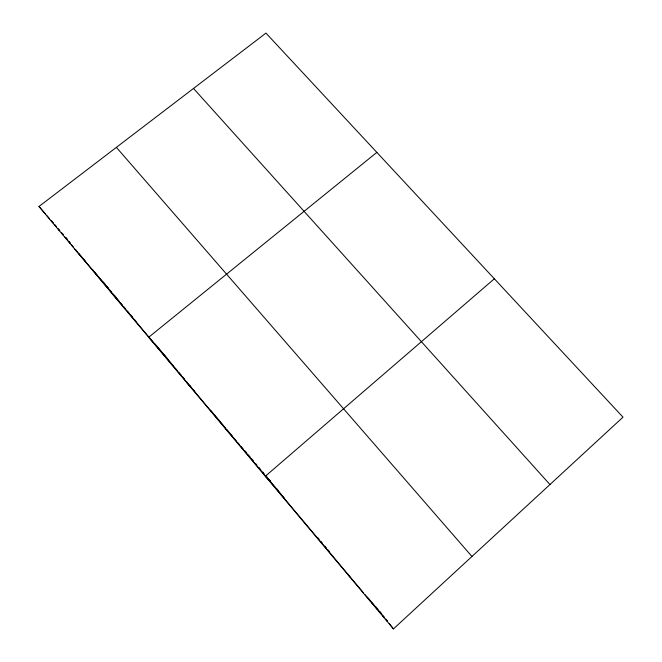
<?xml version="1.0" encoding="UTF-8"?>
<svg xmlns="http://www.w3.org/2000/svg" width="662" height="662" viewBox="0 0 662 662"><rect width="100%" height="100%" fill="white"/><g stroke="black" fill="none" stroke-linecap="round" stroke-linejoin="round"><path stroke-width="0.99" d="M393.435 628.9L623 417.168L265.958 33.1L39 206.478L393.435 628.9L389.264 623.554M494.349 278.785L265.338 476.235L270.667 481.63M376.844 152.376L148.71 337.239L167.172 358.341M225.651 428.943L229.532 433.196M193.503 88.443L549.957 484.543M186.792 382.619L192.435 388.991M116.38 147.361L471.948 556.485M111.406 292.778L120.385 303.122M74.839 249.193L85.381 261.407M39 206.478L45.695 214.265M47.027 215.82L49.708 218.932M54.408 224.401L56.427 226.743L54.35 224.426M58.438 229.093L59.787 230.657M61.806 232.999L63.147 234.563M103.247 282.029L105.208 284.362M107.17 286.696L108.469 288.251M110.43 290.577L111.729 292.132M114.336 295.244L115.643 296.791M244.932 450.855L246.909 453.205M248.233 454.777L250.211 457.136M251.527 458.708L253.505 461.058M255.482 463.417L256.798 464.989M258.776 467.347L260.754 469.697M262.731 472.056L264.047 473.628M266.025 475.986L267.34 477.55M269.318 479.909L270.642 481.481M276.526 488.498L277.833 490.054M317.735 537.594L319.043 539.158M321.004 541.491L322.311 543.055M324.934 546.175L326.242 547.731M328.203 550.072L329.51 551.628M376.016 607.037L377.977 609.379M379.947 611.729L381.254 613.285M69.055 241.605L70.371 243.169M92.68 269.765L111.688 292.414M113.003 293.978L118.895 301.003M120.211 302.567L122.172 304.909M123.488 306.465L125.449 308.806M127.418 311.157L129.38 313.498M130.695 315.054L132.657 317.396M134.618 319.738L135.925 321.293M154.908 343.917L173.883 366.525M175.19 368.08L177.159 370.422M179.121 372.764L181.082 375.097M182.389 376.661L184.35 378.995M186.312 381.337L187.619 382.893M189.58 385.234L190.896 386.79M193.511 389.91L194.818 391.474M210.516 410.175L225.56 428.107M226.867 429.663L232.759 436.68M234.067 438.236L236.028 440.578M237.989 442.919L239.305 444.475M241.266 446.817L243.227 449.159M245.188 451.492L246.496 453.056M266.786 477.228L284.66 498.527M367.41 597.132L384.457 617.447M57.652 228.357L59.63 230.724M61.607 233.082L62.931 234.654M64.909 237.013L66.895 239.379M68.211 240.951L70.197 243.31M71.513 244.882L73.499 247.249M75.476 249.607L76.8 251.179M78.778 253.538L363.579 592.945M364.894 594.517L366.872 596.876M368.188 598.44L370.166 600.798M371.481 602.362L374.121 605.507M375.437 607.071L377.406 609.429M378.73 611.001L380.7 613.351M382.677 615.71L383.993 617.274M385.971 619.632L387.287 621.196M385.706 618.987L387.485 621.27M347.782 574.111L349.793 576.883M53.059 222.837L51.048 220.487L53.026 222.854M67.143 239.222L65.811 237.666L67.085 239.255"/></g></svg>
